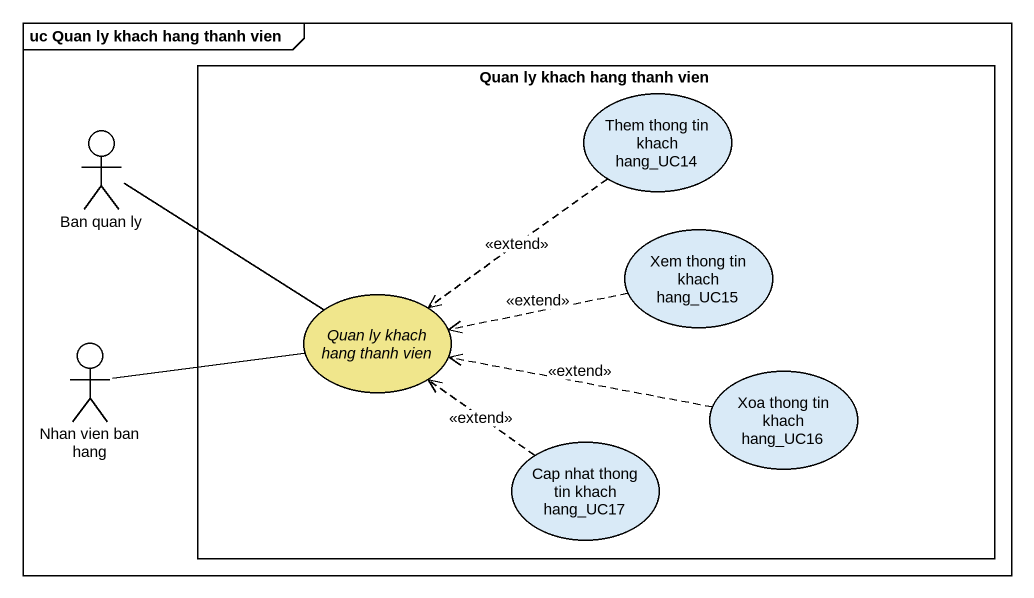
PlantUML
@startuml
mainframe uc Quan ly khach hang thanh vien
rectangle "Quan ly khach hang thanh vien" as Quan_ly_khach_hang_thanh {
  usecase "Them thong tin khach hang_UC14" as Them_thong_tin_khach_hang
  usecase "Xem thong tin khach hang_UC15" as Xem_thong_tin_khach_hang
  usecase "Quan ly khach hang thanh vien" as Quan_ly_khach_hang_thanh_2 #F0E68C
  usecase "Xoa thong tin khach hang_UC16" as Xoa_thong_tin_khach_hang
  usecase "Cap nhat thong tin khach hang_UC17" as Cap_nhat_thong_tin_khach
}
actor "Ban quan ly" as Ban_quan_ly
actor "Nhan vien ban hang" as Nhan_vien_ban_hang
Them_thong_tin_khach_hang ..> Quan_ly_khach_hang_thanh_2 : <<extend>>
Ban_quan_ly -right- Quan_ly_khach_hang_thanh_2
Xem_thong_tin_khach_hang .left.> Quan_ly_khach_hang_thanh_2 : <<extend>>
Nhan_vien_ban_hang -right- Quan_ly_khach_hang_thanh_2
Xoa_thong_tin_khach_hang .left.> Quan_ly_khach_hang_thanh_2 : <<extend>>
Cap_nhat_thong_tin_khach .up.> Quan_ly_khach_hang_thanh_2 : <<extend>>
@enduml
